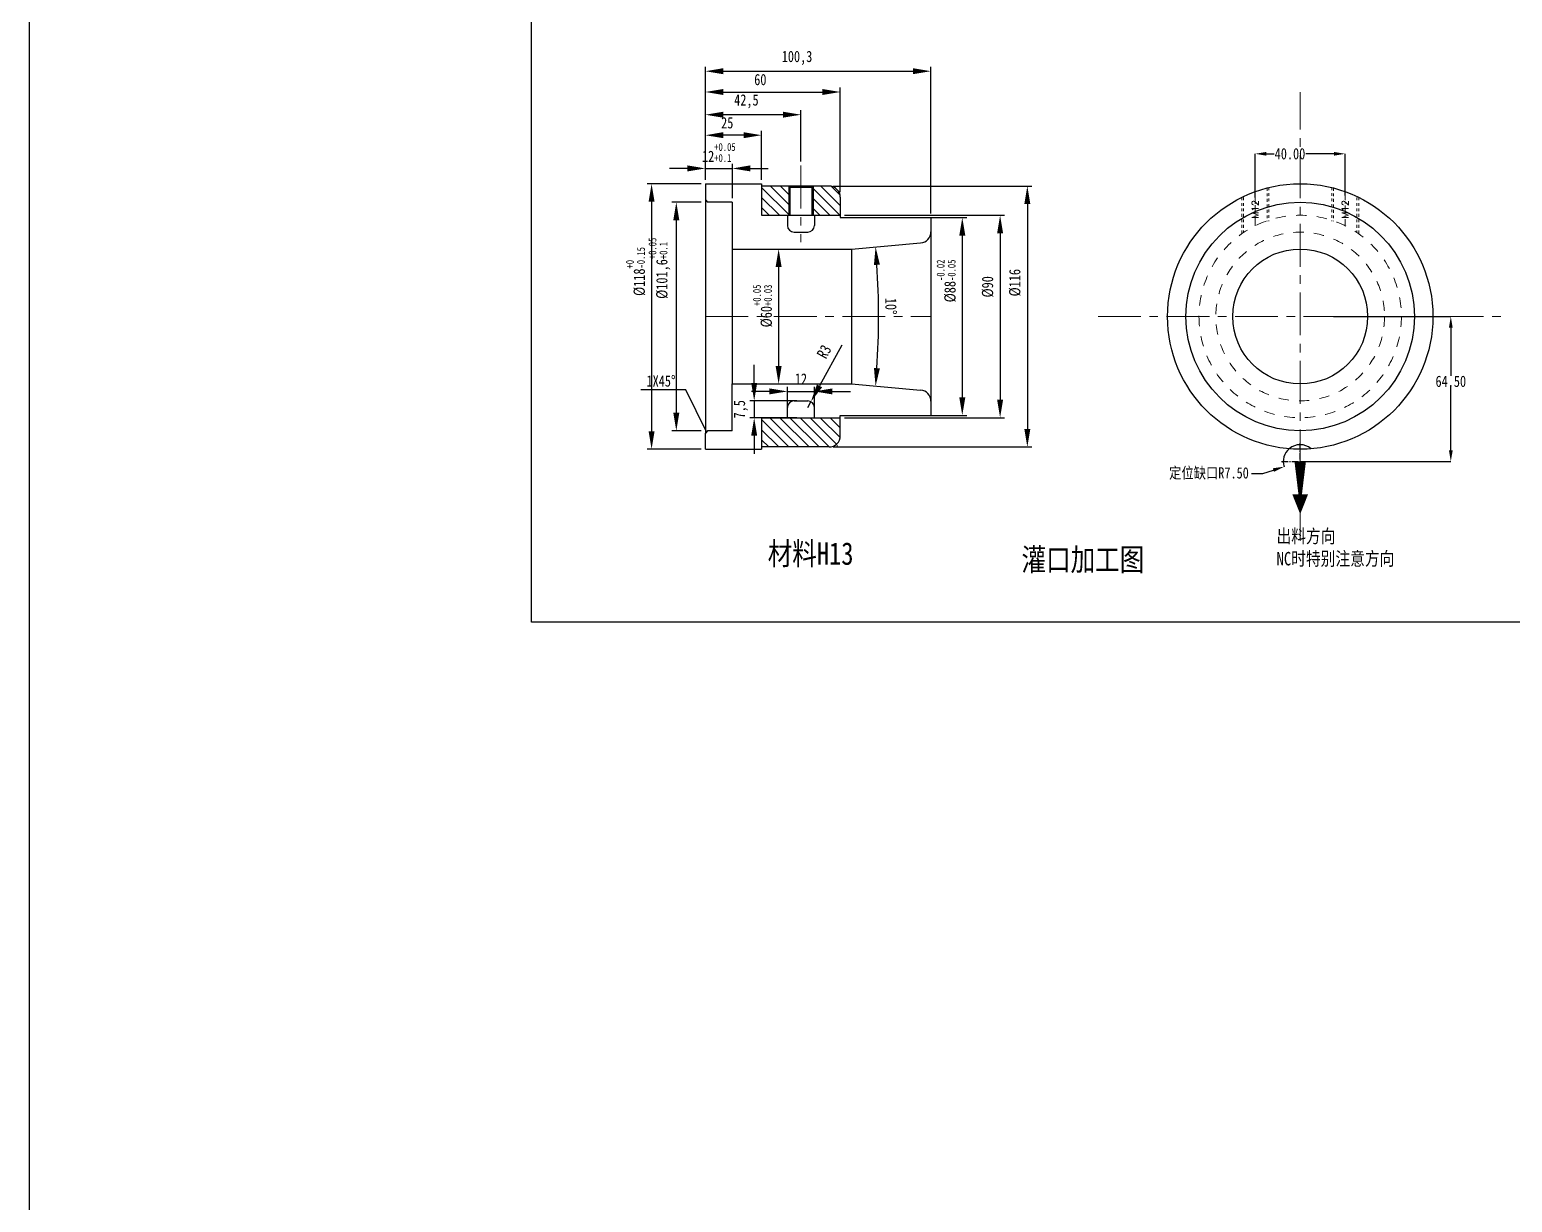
# Model space of a CAD drawing. Header units: millimetres. Extents: x 780 to 4422, y -1506 to 1268.
# Drawn here: x 780 to 1439, y 341 to 862 of the extents above; entities that cross this region are included whole.
import ezdxf
from ezdxf.enums import TextEntityAlignment as Align

# ---------------------------------------------------------------- set-up
doc = ezdxf.new("R2010")
doc.units = ezdxf.units.MM
doc.header["$LTSCALE"] = 16.335
doc.header["$PDMODE"] = 3
doc.header["$PDSIZE"] = 0.3125
doc.linetypes.add('CENTER', pattern=[0.6, 0.375, -0.075, 0.075, -0.075])
doc.linetypes.add('HIDDEN', pattern=[0.2, 0.1, -0.1])
doc.layers.get('0').update_dxf_attribs({"linetype": 'CONTINUOUS'})
doc.layers.get('Defpoints').update_dxf_attribs({"linetype": 'CONTINUOUS'})
for name, color, linetype, lineweight in [('cool', 153, 'HIDDEN', 9), ('moldbase', 7, 'CONTINUOUS', 20), ('screw', 33, 'CONTINUOUS', 13)]:
    doc.layers.add(name, color=color, linetype=linetype, lineweight=lineweight)
doc.styles.get("Standard").update_dxf_attribs({"font": 'txt', "width": 0.8})
doc.styles.add('TXT', font='txt.shx', dxfattribs={"bigfont": 'gbcbig.shx'})
doc.dimstyles.new('ISO-25', dxfattribs={"dimtxt": 8, "dimasz": 8, "dimexe": 2, "dimexo": 1.8, "dimgap": 3, "dimtad": 1, "dimdec": 1, "dimtxsty": 'Standard', "dimcen": 2.5, "dimadec": 0, "dimazin": 0, "dimtfac": 1, "dimtmove": 0, "dimatfit": 3, "dimfxl": 0, "dimarcsym": 0})
doc.dimstyles.get("Standard").update_dxf_attribs({"dimtxt": 0.15625, "dimasz": 0.1875, "dimexe": 0.125, "dimexo": 0.0625, "dimtad": 0, "dimtih": 1, "dimtoh": 1, "dimdsep": 46, "dimtxsty": 'Standard', "dimcen": 0.09, "dimadec": 0, "dimazin": 0, "dimtp": 0.01, "dimtm": 0.01, "dimtfac": 1, "dimtofl": 0, "dimtmove": 0, "dimatfit": 3, "dimfxl": 0, "dimtolj": 1, "dimarcsym": 0})

# ---------------------------------------------------------------- blocks, each defined once
blk = doc.blocks.new('*D28')
at = {"color": 6, "lineweight": -2}
for p, q in [((1327.92, 664.78), (1332.69, 666.3)), ((1322.92, 664.78), (1327.92, 664.78))]:
    blk.add_line(p, q, dxfattribs=at)
blk.add_arc((1344.6, 670.08), 7.5, 130.51757, 197.60936, dxfattribs=at)
at = {"color": 6}
blk.add_solid([(1332.43, 667.09), (1332.94, 665.5), (1337.45, 667.81)], dxfattribs=at)
at = {"layer": 'Defpoints', "color": 0}
for p in [(1337.45, 667.81), (1344.6, 670.08)]:
    blk.add_point(p, dxfattribs=at)
at = {"color": 3, "insert": (1304.05, 664.78), "char_height": 5, "attachment_point": 5}
blk.add_mtext('\\A1;{\\fSimSun|b0|i0|c134|p2;定位缺口}R7.50', dxfattribs=at)
blk = doc.blocks.new('*D63')
at = {"color": 6, "lineweight": -2}
for p, q in [((1359.42, 734.58), (1411.57, 734.58)), ((1411.57, 729.58), (1411.57, 708.24)), ((1411.57, 675.08), (1411.57, 703.24)), ((1344.6, 670.08), (1411.57, 670.08))]:
    blk.add_line(p, q, dxfattribs=at)
at = {"color": 6}
for points in [[(1410.74, 729.58), (1412.41, 729.58), (1411.57, 734.58)], [(1410.74, 675.08), (1412.41, 675.08), (1411.57, 670.08)]]:
    blk.add_solid(points, dxfattribs=at)
at = {"layer": 'Defpoints', "color": 0}
for p in [(1359.42, 734.58), (1411.57, 734.58), (1344.6, 670.08)]:
    blk.add_point(p, dxfattribs=at)
at = {"color": 3, "insert": (1411.57, 705.74), "char_height": 5, "attachment_point": 5}
blk.add_mtext('\\A1;64.50', dxfattribs=at)
blk = doc.blocks.new('*D64')
at = {"color": 6, "lineweight": -2}
for p, q in [((1324.6, 787.47), (1324.6, 806.91)), ((1329.6, 806.91), (1333.06, 806.91)), ((1359.6, 806.91), (1347.06, 806.91)), ((1364.6, 788.33), (1364.6, 806.91))]:
    blk.add_line(p, q, dxfattribs=at)
at = {"color": 6}
for points in [[(1329.6, 807.75), (1329.6, 806.08), (1324.6, 806.91)], [(1359.6, 807.75), (1359.6, 806.08), (1364.6, 806.91)]]:
    blk.add_solid(points, dxfattribs=at)
at = {"layer": 'Defpoints', "color": 0}
for p in [(1324.6, 806.91), (1324.6, 787.47), (1364.6, 788.33)]:
    blk.add_point(p, dxfattribs=at)
at = {"color": 3, "insert": (1340.06, 806.91), "char_height": 5, "attachment_point": 5}
blk.add_mtext('\\A1;40.00', dxfattribs=at)
blk = doc.blocks.new('*D41')
at = {"color": 0, "lineweight": -2}
for p, q in [((1178.6, 778.58), (1196.35, 778.58)), ((1194.35, 770.58), (1194.35, 698.58)), ((1178.6, 690.58), (1196.35, 690.58))]:
    blk.add_line(p, q, dxfattribs=at)
at = {"color": 0}
for points in [[(1193.02, 770.58), (1195.69, 770.58), (1194.35, 778.58)], [(1193.02, 698.58), (1195.69, 698.58), (1194.35, 690.58)]]:
    blk.add_solid(points, dxfattribs=at)
at = {"layer": 'Defpoints', "color": 0}
for p in [(1176.8, 778.58), (1176.8, 690.58), (1194.35, 690.58)]:
    blk.add_point(p, dxfattribs=at)
at = {"color": 0, "lineweight": 0, "insert": (1187.27, 750.39), "char_height": 5, "attachment_point": 5, "rotation": 90}
blk.add_mtext('%%C88{\\H0.7x;\\S-0.02^ -0.05;}', dxfattribs=at)
blk = doc.blocks.new('*D42')
at = {"color": 0, "lineweight": -2}
for p, q in [((1078.31, 785.38), (1065.19, 785.38)), ((1067.19, 777.38), (1067.19, 691.78)), ((1078.31, 683.78), (1065.19, 683.78))]:
    blk.add_line(p, q, dxfattribs=at)
at = {"color": 0}
for points in [[(1065.86, 777.38), (1068.53, 777.38), (1067.19, 785.38)], [(1065.86, 691.78), (1068.53, 691.78), (1067.19, 683.78)]]:
    blk.add_solid(points, dxfattribs=at)
at = {"layer": 'Defpoints', "color": 0}
for p in [(1080.11, 785.38), (1067.19, 683.78), (1080.11, 683.78)]:
    blk.add_point(p, dxfattribs=at)
at = {"color": 0, "lineweight": 0, "insert": (1059.69, 756.02), "char_height": 5, "attachment_point": 5, "rotation": 90}
blk.add_mtext('%%C101,6{\\H0.7x;\\S+0.05^ +0.1;}', dxfattribs=at)
blk = doc.blocks.new('*D43')
at = {"color": 0, "lineweight": -2}
for p, q in [((1072.11, 800.41), (1064.11, 800.41)), ((1080.11, 801.38), (1080.11, 802.41)), ((1080.11, 800.41), (1092.11, 800.41)), ((1092.11, 787.18), (1092.11, 802.41)), ((1100.11, 800.41), (1108.11, 800.41))]:
    blk.add_line(p, q, dxfattribs=at)
at = {"color": 0}
for points in [[(1072.11, 801.75), (1072.11, 799.08), (1080.11, 800.41)], [(1100.11, 801.75), (1100.11, 799.08), (1092.11, 800.41)]]:
    blk.add_solid(points, dxfattribs=at)
at = {"layer": 'Defpoints', "color": 0}
for p in [(1080.11, 799.58), (1092.11, 800.41), (1092.11, 785.38)]:
    blk.add_point(p, dxfattribs=at)
at = {"color": 0, "lineweight": 0, "insert": (1086.11, 807.5), "char_height": 5, "attachment_point": 5}
blk.add_mtext('12{\\H0.7x;\\S+0.05^ +0.1;}', dxfattribs=at)
blk = doc.blocks.new('*D44')
at = {"color": 0, "lineweight": -2}
for p, q in [((1080.11, 801.38), (1080.11, 836.38)), ((1088.11, 834.38), (1132.11, 834.38)), ((1140.11, 789.88), (1140.11, 836.38))]:
    blk.add_line(p, q, dxfattribs=at)
at = {"color": 0}
for points in [[(1088.11, 835.71), (1088.11, 833.05), (1080.11, 834.38)], [(1132.11, 835.71), (1132.11, 833.05), (1140.11, 834.38)]]:
    blk.add_solid(points, dxfattribs=at)
at = {"layer": 'Defpoints', "color": 0}
for p in [(1140.11, 834.38), (1080.11, 799.58), (1140.11, 788.08)]:
    blk.add_point(p, dxfattribs=at)
at = {"color": 0, "lineweight": 0, "insert": (1104.56, 839.88), "char_height": 5, "attachment_point": 5}
blk.add_mtext('60', dxfattribs=at)
blk = doc.blocks.new('*D45')
at = {"color": 0, "lineweight": -2}
for p, q in [((1078.31, 793.58), (1054.2, 793.58)), ((1056.2, 785.58), (1056.2, 683.58)), ((1078.31, 675.58), (1054.2, 675.58))]:
    blk.add_line(p, q, dxfattribs=at)
at = {"color": 0}
for points in [[(1054.87, 785.58), (1057.53, 785.58), (1056.2, 793.58)], [(1054.87, 683.58), (1057.53, 683.58), (1056.2, 675.58)]]:
    blk.add_solid(points, dxfattribs=at)
at = {"layer": 'Defpoints', "color": 0}
for p in [(1080.11, 793.58), (1056.2, 675.58), (1080.11, 675.58)]:
    blk.add_point(p, dxfattribs=at)
at = {"color": 0, "lineweight": 0, "insert": (1049.12, 754.59), "char_height": 5, "attachment_point": 5, "rotation": 90}
blk.add_mtext('%%C118{\\H0.7x;\\S+0^ -0.15;}', dxfattribs=at)
blk = doc.blocks.new('*D46')
at = {"color": 0, "lineweight": -2}
for p, q in [((1093.91, 764.58), (1114.68, 764.58)), ((1112.68, 756.58), (1112.68, 712.58)), ((1093.91, 704.58), (1114.68, 704.58))]:
    blk.add_line(p, q, dxfattribs=at)
at = {"color": 0}
for points in [[(1111.35, 756.58), (1114.02, 756.58), (1112.68, 764.58)], [(1111.35, 712.58), (1114.02, 712.58), (1112.68, 704.58)]]:
    blk.add_solid(points, dxfattribs=at)
at = {"layer": 'Defpoints', "color": 0}
for p in [(1092.11, 764.58), (1092.11, 704.58), (1112.68, 704.58)]:
    blk.add_point(p, dxfattribs=at)
at = {"color": 0, "lineweight": 0, "insert": (1105.6, 739.26), "char_height": 5, "attachment_point": 5, "rotation": 90}
blk.add_mtext('%%C60{\\H0.7x;\\S+0.05^ +0.03;}', dxfattribs=at)
blk = doc.blocks.new('*D47')
at = {"color": 0, "lineweight": -2}
for p, q in [((1138.75, 677.12), (1138.62, 677.26)), ((1138.93, 677.12), (1138.75, 677.12))]:
    blk.add_line(p, q, dxfattribs=at)
at = {"color": 0}
blk.add_solid([(1138.64, 677.28), (1138.6, 677.24), (1138.49, 677.4)], dxfattribs=at)
at = {"layer": 'Defpoints', "color": 0}
for p in [(1135.11, 681.08), (1138.49, 677.4)]:
    blk.add_point(p, dxfattribs=at)
at = {"color": 0, "insert": (1139.16, 677.12), "char_height": 0.156, "attachment_point": 5}
blk.add_mtext('\\A1;R5.00', dxfattribs=at)
blk = doc.blocks.new('*D48')
at = {"color": 0, "lineweight": -2}
for p, q in [((1108.61, 701.28), (1100.61, 701.28)), ((1116.61, 692.63), (1116.61, 703.28)), ((1116.61, 701.28), (1128.61, 701.28)), ((1128.61, 692.63), (1128.61, 703.28)), ((1136.61, 701.28), (1144.61, 701.28))]:
    blk.add_line(p, q, dxfattribs=at)
at = {"color": 0}
for points in [[(1108.61, 702.61), (1108.61, 699.95), (1116.61, 701.28)], [(1136.61, 702.61), (1136.61, 699.95), (1128.61, 701.28)]]:
    blk.add_solid(points, dxfattribs=at)
at = {"layer": 'Defpoints', "color": 0}
for p in [(1128.61, 701.28), (1116.61, 690.83), (1128.61, 690.83)]:
    blk.add_point(p, dxfattribs=at)
at = {"color": 0, "lineweight": 0, "insert": (1122.61, 706.78), "char_height": 5, "attachment_point": 5}
blk.add_mtext('12', dxfattribs=at)
blk = doc.blocks.new('*D49')
at = {"color": 0, "lineweight": -2}
for p, q in [((1101.83, 705.08), (1101.83, 713.08)), ((1120.81, 697.08), (1099.83, 697.08)), ((1101.83, 697.08), (1101.83, 689.58)), ((1120.81, 689.58), (1099.83, 689.58)), ((1101.83, 681.58), (1101.83, 673.58))]:
    blk.add_line(p, q, dxfattribs=at)
at = {"color": 0}
for points in [[(1100.49, 705.08), (1103.16, 705.08), (1101.83, 697.08)], [(1100.49, 681.58), (1103.16, 681.58), (1101.83, 689.58)]]:
    blk.add_solid(points, dxfattribs=at)
at = {"layer": 'Defpoints', "color": 0}
for p in [(1122.61, 697.08), (1101.83, 689.58), (1122.61, 689.58)]:
    blk.add_point(p, dxfattribs=at)
at = {"color": 0, "lineweight": 0, "insert": (1095.91, 693.33), "char_height": 5, "attachment_point": 5, "rotation": 90}
blk.add_mtext('7,5', dxfattribs=at)
blk = doc.blocks.new('*D50')
at = {"color": 0, "lineweight": -2}
for p, q in [((1140.77, 721.88), (1130.87, 703.73)), ((1125.61, 694.08), (1127.04, 696.71))]:
    blk.add_line(p, q, dxfattribs=at)
at = {"color": 0}
blk.add_solid([(1129.7, 704.37), (1132.04, 703.1), (1127.04, 696.71)], dxfattribs=at)
at = {"layer": 'Defpoints', "color": 0}
for p in [(1125.61, 694.08), (1127.04, 696.71)]:
    blk.add_point(p, dxfattribs=at)
at = {"color": 0, "lineweight": 0, "insert": (1132.91, 718.95), "char_height": 5, "attachment_point": 5, "rotation": 61.3978}
blk.add_mtext('R3', dxfattribs=at)
blk = doc.blocks.new('*D51')
at = {"color": 0, "lineweight": -2}
for p, q in [((1141.91, 779.58), (1213.18, 779.58)), ((1211.18, 771.58), (1211.18, 697.58)), ((1141.91, 689.58), (1213.18, 689.58))]:
    blk.add_line(p, q, dxfattribs=at)
at = {"color": 0}
for points in [[(1209.84, 771.58), (1212.51, 771.58), (1211.18, 779.58)], [(1209.84, 697.58), (1212.51, 697.58), (1211.18, 689.58)]]:
    blk.add_solid(points, dxfattribs=at)
at = {"layer": 'Defpoints', "color": 0}
for p in [(1140.11, 779.58), (1140.11, 689.58), (1211.18, 689.58)]:
    blk.add_point(p, dxfattribs=at)
at = {"color": 0, "lineweight": 0, "insert": (1205.68, 747.78), "char_height": 5, "attachment_point": 5, "rotation": 90}
blk.add_mtext('%%C90', dxfattribs=at)
blk = doc.blocks.new('*D69')
at = {"color": 0, "lineweight": -2}
for p, q in [((1080.11, 801.38), (1080.11, 817.18)), ((1097.11, 815.18), (1088.11, 815.18)), ((1105.11, 795.38), (1105.11, 817.18))]:
    blk.add_line(p, q, dxfattribs=at)
at = {"color": 0}
for points in [[(1088.11, 816.52), (1088.11, 813.85), (1080.11, 815.18)], [(1097.11, 816.52), (1097.11, 813.85), (1105.11, 815.18)]]:
    blk.add_solid(points, dxfattribs=at)
at = {"layer": 'Defpoints', "color": 0}
for p in [(1080.11, 815.18), (1080.11, 799.58), (1105.11, 793.58)]:
    blk.add_point(p, dxfattribs=at)
at = {"color": 0, "lineweight": 0, "insert": (1089.84, 820.68), "char_height": 5, "attachment_point": 5}
blk.add_mtext('25', dxfattribs=at)
blk = doc.blocks.new('*D52')
at = {"color": 0, "lineweight": -2}
for p, q in [((1136.91, 792.58), (1225.28, 792.58)), ((1223.28, 784.58), (1223.28, 684.58)), ((1136.91, 676.58), (1225.28, 676.58))]:
    blk.add_line(p, q, dxfattribs=at)
at = {"color": 0}
for points in [[(1221.95, 784.58), (1224.62, 784.58), (1223.28, 792.58)], [(1221.95, 684.58), (1224.62, 684.58), (1223.28, 676.58)]]:
    blk.add_solid(points, dxfattribs=at)
at = {"layer": 'Defpoints', "color": 0}
for p in [(1135.11, 792.58), (1135.11, 676.58), (1223.28, 676.58)]:
    blk.add_point(p, dxfattribs=at)
at = {"color": 0, "lineweight": 0, "insert": (1217.78, 749.61), "char_height": 5, "attachment_point": 5, "rotation": 90}
blk.add_mtext('%%C116', dxfattribs=at)
blk = doc.blocks.new('*D70')
at = {"color": 0, "lineweight": -2}
for p, q in [((1080.11, 795.38), (1080.11, 845.63)), ((1180.41, 780.38), (1180.41, 845.63)), ((1088.11, 843.63), (1172.41, 843.63))]:
    blk.add_line(p, q, dxfattribs=at)
at = {"color": 0}
for points in [[(1088.11, 844.97), (1088.11, 842.3), (1080.11, 843.63)], [(1172.41, 844.97), (1172.41, 842.3), (1180.41, 843.63)]]:
    blk.add_solid(points, dxfattribs=at)
at = {"layer": 'Defpoints', "color": 0}
for p in [(1180.41, 843.63), (1080.11, 793.58), (1180.41, 778.58)]:
    blk.add_point(p, dxfattribs=at)
at = {"color": 0, "lineweight": 0, "insert": (1120.87, 849.55), "char_height": 5, "attachment_point": 5}
blk.add_mtext('100,3', dxfattribs=at)
blk = doc.blocks.new('*D71')
at = {"color": 0, "lineweight": -2}
for p, q in [((1080.11, 811.06), (1080.11, 826.29)), ((1114.61, 824.29), (1088.11, 824.29)), ((1122.61, 803.46), (1122.61, 826.29))]:
    blk.add_line(p, q, dxfattribs=at)
at = {"color": 0}
for points in [[(1088.11, 825.62), (1088.11, 822.96), (1080.11, 824.29)], [(1114.61, 825.62), (1114.61, 822.96), (1122.61, 824.29)]]:
    blk.add_solid(points, dxfattribs=at)
at = {"layer": 'Defpoints', "color": 0}
for p in [(1080.11, 824.29), (1080.11, 809.26), (1122.61, 801.66)]:
    blk.add_point(p, dxfattribs=at)
at = {"color": 0, "lineweight": 0, "insert": (1098.36, 830.21), "char_height": 5, "attachment_point": 5}
blk.add_mtext('42,5', dxfattribs=at)
blk = doc.blocks.new('*D72')
at = {"color": 0, "lineweight": -2}
blk.add_arc((802.15, 734.58), 354.99, 356.29123, 3.70877, dxfattribs=at)
at = {"color": 0}
for points in [[(1155.07, 757.44), (1157.73, 757.64), (1155.79, 765.52)], [(1157.73, 711.51), (1155.07, 711.72), (1155.79, 703.64)]]:
    blk.add_solid(points, dxfattribs=at)
at = {"layer": 'Defpoints', "color": 0}
for p in [(1175.84, 767.27), (1145.05, 764.58), (1156.99, 724.25), (1145.05, 704.58), (1175.84, 701.88)]:
    blk.add_point(p, dxfattribs=at)
at = {"color": 0, "lineweight": 0, "insert": (1162.61, 739.16), "char_height": 5, "attachment_point": 5, "rotation": 270.72863}
blk.add_mtext('10°', dxfattribs=at)

msp = doc.modelspace()

# ---------------------------------------------------------------- hatches: boundary and pattern name
h = msp.add_hatch()
h.set_pattern_fill('ANSI31', color=92, angle=90, style=0)
h.set_pattern_definition([(135, (-726.5827, 468.4122), (-2.245064, -2.245064), [])])
h.paths.add_polyline_path([(1140.107, 787.577, 0.4142136), (1135.107, 792.577), (1128.007, 792.577), (1128.007, 779.577), (1140.107, 779.577)])
h.paths.add_polyline_path([(1117.207, 779.577), (1117.207, 792.577), (1105.107, 792.577), (1105.107, 779.577)])
h.paths.add_polyline_path([(1105.107, 689.577), (1105.107, 676.577), (1135.107, 676.577, 0.4142136), (1140.107, 681.577), (1140.107, 689.577)])

# ---------------------------------------------------------------- linework, layer by layer
for p, q in [((1080.107, 793.577), (1105.107, 793.577)), ((1080.107, 793.577), (1080.107, 786.377)), ((1105.107, 793.577), (1105.107, 779.577)), ((1135.107, 792.577), (1105.107, 792.577)), ((1117.207, 792.577), (1117.207, 779.577)), ((1117.207, 792.577), (1117.707, 792.077)), ((1117.707, 792.577), (1117.707, 779.577)), ((1117.707, 792.077), (1127.507, 792.077)), ((1127.507, 792.577), (1127.507, 779.577)), ((1128.007, 792.577), (1127.507, 792.077)), ((1128.007, 792.577), (1128.007, 779.577)), ((1080.107, 786.377), (1081.107, 785.377)), ((1080.107, 786.377), (1080.107, 682.777)), ((1092.107, 785.377), (1081.107, 785.377)), ((1092.107, 785.377), (1092.107, 764.577)), ((1140.107, 787.577), (1140.107, 778.577)), ((1105.107, 779.577), (1140.107, 779.577)), ((1116.607, 779.577), (1116.607, 775.077)), ((1128.607, 779.577), (1128.607, 775.077)), ((1140.107, 778.577), (1180.407, 778.577)), ((1180.407, 778.577), (1180.407, 690.577)), ((1119.607, 772.077), (1125.607, 772.077)), ((1145.05, 764.577), (1175.843, 767.271)), ((1092.107, 764.577), (1145.05, 764.577)), ((1092.107, 764.577), (1092.107, 704.577)), ((1145.05, 764.577), (1145.05, 704.577)), ((1092.107, 683.777), (1092.107, 704.577)), ((1092.107, 704.577), (1145.05, 704.577)), ((1145.05, 704.577), (1175.843, 701.883)), ((1116.607, 689.577), (1116.607, 694.077)), ((1119.607, 697.077), (1125.607, 697.077)), ((1128.607, 689.577), (1128.607, 694.077)), ((1105.107, 689.577), (1140.107, 689.577)), ((1105.107, 689.577), (1105.107, 675.577)), ((1140.107, 690.577), (1180.407, 690.577)), ((1140.107, 681.577), (1140.107, 690.577)), ((1081.107, 683.777), (1080.107, 682.777)), ((1080.107, 675.577), (1080.107, 682.777)), ((1092.107, 683.777), (1081.107, 683.777)), ((1080.107, 675.577), (1105.107, 675.577)), ((1135.107, 676.577), (1105.107, 676.577))]:
    msp.add_line(p, q)
at = {"color": 1, "linetype": 'CENTER', "ltscale": 0.466483}
for p, q in [((1344.601, 661.827), (1344.601, 678.327)), ((1336.351, 670.077), (1352.851, 670.077))]:
    msp.add_line(p, q, dxfattribs=at)
for points in [[(779.67, 1267.789), (4422.458, 1267.789), (4422.458, -1506.361), (779.67, -1506.361)], [(1755.525, 598.673), (1002.812, 598.673), (1002.812, 1180.618), (1755.525, 1180.618)]]:
    msp.add_lwpolyline(points, close=True)
msp.add_lwpolyline([(1344.601, 646.672, 0, 7.027, 0), (1344.601, 655.539, 1.562, 5.075, -0.0000107), (1344.601, 670.077, 5.075, 5.075, -0.0207624)], format="xyseb")
for radius in [59, 50.8, 30]:
    msp.add_circle((1344.601, 734.577), radius)
for centre, radius, start, end in [((1135.107, 787.577), 5, 0, 90), ((1119.607, 775.077), 3, 180, 270), ((1125.607, 775.077), 3, 270, 0), ((1175.407, 772.252), 5, 275, 0), ((1175.407, 696.902), 5, 360, 85), ((1119.607, 694.077), 3, 90, 180), ((1125.607, 694.077), 3, 0, 90), ((1135.107, 681.577), 5, 270, 0), ((1344.601, 670.077), 7.5, 49.482425, 130.517575)]:
    msp.add_arc(centre, radius, start, end)
at = {"layer": 'cool', "color": 1, "linetype": 'CENTER', "ltscale": 0.621977}
for p, q in [((1324.601, 790.084), (1324.601, 774.888)), ((1364.601, 790.084), (1364.601, 774.888))]:
    msp.add_line(p, q, dxfattribs=at)
at = {"layer": 'moldbase', "color": 1, "linetype": 'CENTER', "ltscale": 3.109887}
for p, q in [((1344.601, 634.81), (1344.601, 834.344)), ((1122.607, 801.659), (1122.607, 767.596)), ((1080.107, 734.577), (1180.407, 734.577)), ((1254.698, 734.577), (1434.504, 734.577))]:
    msp.add_line(p, q, dxfattribs=at)
at = {"layer": 'moldbase', "color": 8, "linetype": 'HIDDEN', "ltscale": 2.798898}
for radius in [45, 37.5]:
    msp.add_circle((1344.601, 734.577), radius, dxfattribs=at)
at = {"layer": 'screw', "linetype": 'HIDDEN', "ltscale": 0.746373}
for p, q in [((1329.851, 791.703), (1329.851, 776.921)), ((1359.351, 791.703), (1359.351, 776.921)), ((1319.351, 787.473), (1319.351, 771.825)), ((1369.851, 787.473), (1369.851, 771.825))]:
    msp.add_line(p, q, dxfattribs=at)
at = {"layer": 'screw', "color": 92, "linetype": 'HIDDEN', "ltscale": 0.746373}
for p, q in [((1330.601, 791.892), (1330.601, 776.921)), ((1358.601, 791.892), (1358.601, 776.921)), ((1318.601, 787.473), (1318.601, 771.306)), ((1370.601, 787.473), (1370.601, 771.306))]:
    msp.add_line(p, q, dxfattribs=at)
at = {"layer": 'screw', "color": 1, "linetype": 'CENTER', "ltscale": 0.466483}
msp.add_line((1324.601, 787.473), (1324.601, 776.921), dxfattribs=at)

# ---------------------------------------------------------------- texts
at = {"attachment_point": 1}
for s, insert, char_height, width in [('{\\fSimSun|b0|i0|c134|p2;1X45%%D}', (1053.939, 708.419), 5, 18.00079), ('{\\fSimSun|b0|i0|c134|p2;出料方向\\P\\C6;NC时特别注意方向}', (1334.086, 639.926), 6, 97.10809), ('{\\fSimSun|b0|i0|c134|p2;材料H13  }', (1107.841, 634.202), 10, 125.90825), ('{\\fSimSun|b0|i0|c134|p2;灌口加工图}', (1220.693, 631.516), 10, 109.63552)]:
    msp.add_mtext(s, dxfattribs=dict(at, insert=insert, char_height=char_height, width=width))
at = {"layer": 'screw', "color": 222, "linetype": 'HIDDEN', "ltscale": 0.746373, "style": 'TXT'}
for p in [(1324.601, 782.197), (1364.601, 782.197)]:
    msp.add_text('M12', height=3, rotation=90, dxfattribs=at).set_placement(p, align=Align.MIDDLE)

# ---------------------------------------------------------------- dimensions: what is measured, and where the dimension line sits
at = {"color": 6, "lineweight": 0}
for base, p1, p2, picture, middle in [((1180.407, 843.633), (1080.107, 793.577), (1180.407, 778.577), '*D70', (1120.871, 843.633)), ((1140.107, 834.38), (1080.107, 799.577), (1140.107, 788.077), '*D44', (1104.561, 834.38)), ((1080.107, 824.289), (1122.607, 801.659), (1080.107, 809.263), '*D71', (1098.357, 824.289)), ((1080.107, 815.184), (1105.107, 793.577), (1080.107, 799.577), '*D69', (1089.843, 815.184)), ((1128.607, 701.281), (1116.607, 690.827), (1128.607, 690.827), '*D48', (1122.607, 701.281))]:
    dim = msp.add_linear_dim(base=base, p1=p1, p2=p2, dimstyle='ISO-25', override={"dimtxt": 5}, dxfattribs=at)
    dim.commit()
    dim.dimension.update_dxf_attribs({"geometry": picture, "text_midpoint": middle, "dimtype": 160})
dim = msp.add_linear_dim(base=(1092.107, 800.414), p1=(1080.107, 799.577), p2=(1092.107, 785.377), text='<>{\\H0.7x;\\S+0.05^ +0.1;}', dimstyle='ISO-25', override={"dimtxt": 5}, dxfattribs=at)
dim.commit()
dim.dimension.update_dxf_attribs({"geometry": '*D43', "text_midpoint": (1086.107, 800.414), "dimtype": 160})
dim = msp.add_linear_dim(base=(1324.601, 806.913), p1=(1364.601, 788.33), p2=(1324.601, 787.473), dimstyle='Standard', override={"dimtxt": 5, "dimasz": 5, "dimexe": 0, "dimexo": 0, "dimgap": 0, "dimtad": 0, "dimzin": 0, "dimcen": 0, "dimclrd": 6, "dimclre": 6, "dimclrt": 3, "dimadec": 2, "dimtol": 0, "dimfxl": 1.25, "dimtzin": 0, "dimarcsym": 2})
dim.commit()
dim.dimension.update_dxf_attribs({"geometry": '*D64', "text_midpoint": (1340.058, 806.913), "dimtype": 160})
for base, p1, p2, text, picture, middle in [((1056.2, 675.577), (1080.107, 793.577), (1080.107, 675.577), '%%C<>{\\H0.7x;\\S+0^ -0.15;}', '*D45', (1056.2, 754.59)), ((1223.282, 676.577), (1135.107, 792.577), (1135.107, 676.577), '%%C<>', '*D52', (1223.282, 749.605)), ((1067.193, 683.777), (1080.107, 785.377), (1080.107, 683.777), '%%C<>{\\H0.7x;\\S+0.05^ +0.1;}', '*D42', (1067.193, 756.025)), ((1211.177, 689.577), (1140.107, 779.577), (1140.107, 689.577), '%%C<>', '*D51', (1211.177, 747.777)), ((1194.352, 690.577), (1176.803, 778.577), (1176.803, 690.577), '%%C<>{\\H0.7x;\\S-0.02^ -0.05;}', '*D41', (1194.352, 750.387)), ((1112.684, 704.577), (1092.107, 764.577), (1092.107, 704.577), '%%C<>{\\H0.7x;\\S+0.05^ +0.03;}', '*D46', (1112.684, 739.256))]:
    dim = msp.add_linear_dim(base=base, p1=p1, p2=p2, angle=90, text=text, dimstyle='ISO-25', override={"dimtxt": 5}, dxfattribs=at)
    dim.commit()
    dim.dimension.update_dxf_attribs({"geometry": picture, "text_midpoint": middle, "dimtype": 160})
dim = msp.add_angular_dim_2l(base=(1156.99, 724.252), line1=((1145.05, 704.577), (1175.843, 701.883)), line2=((1145.05, 764.577), (1175.843, 767.271)), dimstyle='ISO-25', override={"dimtxt": 5}, dxfattribs=at)
dim.commit()
dim.dimension.update_dxf_attribs({"geometry": '*D72', "text_midpoint": (1157.112, 739.091), "dimtype": 162})
dim = msp.add_linear_dim(base=(1411.574, 734.577), p1=(1344.601, 670.077), p2=(1359.418, 734.577), angle=90, dimstyle='Standard', override={"dimtxt": 5, "dimasz": 5, "dimexe": 0, "dimexo": 0, "dimgap": 0, "dimtad": 0, "dimzin": 0, "dimcen": 0, "dimclrd": 6, "dimclre": 6, "dimclrt": 3, "dimadec": 2, "dimtol": 0, "dimfxl": 1.25, "dimtzin": 0, "dimarcsym": 2})
dim.commit()
dim.dimension.update_dxf_attribs({"geometry": '*D63', "text_midpoint": (1411.574, 705.737), "dimtype": 160})
dim = msp.add_radius_dim(center=(1125.607, 694.077), mpoint=(1127.043, 696.711), dimstyle='ISO-25', override={"dimtxt": 5}, dxfattribs=at)
dim.commit()
dim.dimension.update_dxf_attribs({"geometry": '*D50', "text_midpoint": (1132.906, 718.952)})
dim = msp.add_linear_dim(base=(1101.828, 689.577), p1=(1122.607, 697.077), p2=(1122.607, 689.577), angle=90, dimstyle='ISO-25', override={"dimtxt": 5}, dxfattribs=at)
dim.commit()
dim.dimension.update_dxf_attribs({"geometry": '*D49', "text_midpoint": (1101.828, 693.327), "dimtype": 160})
dim = msp.add_radius_dim(center=(1135.107, 681.077), mpoint=(1138.493, 677.398), dimstyle='Standard', override={"dimexe": 0, "dimexo": 0, "dimgap": 0, "dimtad": 0, "dimzin": 0, "dimcen": 0, "dimtol": 0, "dimtzin": 0})
dim.commit()
dim.dimension.update_dxf_attribs({"geometry": '*D47', "text_midpoint": (1139.163, 677.122)})
dim = msp.add_radius_dim(center=(1344.601, 670.077), mpoint=(1337.452, 667.808), text='{\\fSimSun|b0|i0|c134|p2;定位缺口}<>', dimstyle='Standard', override={"dimtxt": 5, "dimasz": 5, "dimexe": 0, "dimexo": 0, "dimgap": 0, "dimtad": 0, "dimzin": 0, "dimcen": 0, "dimclrd": 6, "dimclre": 6, "dimclrt": 3, "dimadec": 2, "dimtol": 0, "dimfxl": 1.25, "dimtzin": 0, "dimarcsym": 2})
dim.commit()
dim.dimension.update_dxf_attribs({"geometry": '*D28', "text_midpoint": (1304.054, 664.783)})

# ---------------------------------------------------------------- leaders
msp.add_leader([(1080.607, 683.277), (1071.472, 701.923), (1051.351, 701.923)], dimstyle='Standard', override={"dimexe": 0, "dimexo": 0, "dimgap": 0, "dimtad": 0, "dimzin": 0, "dimcen": 0, "dimtol": 0, "dimtzin": 0})

doc.saveas('drawing.dxf')
